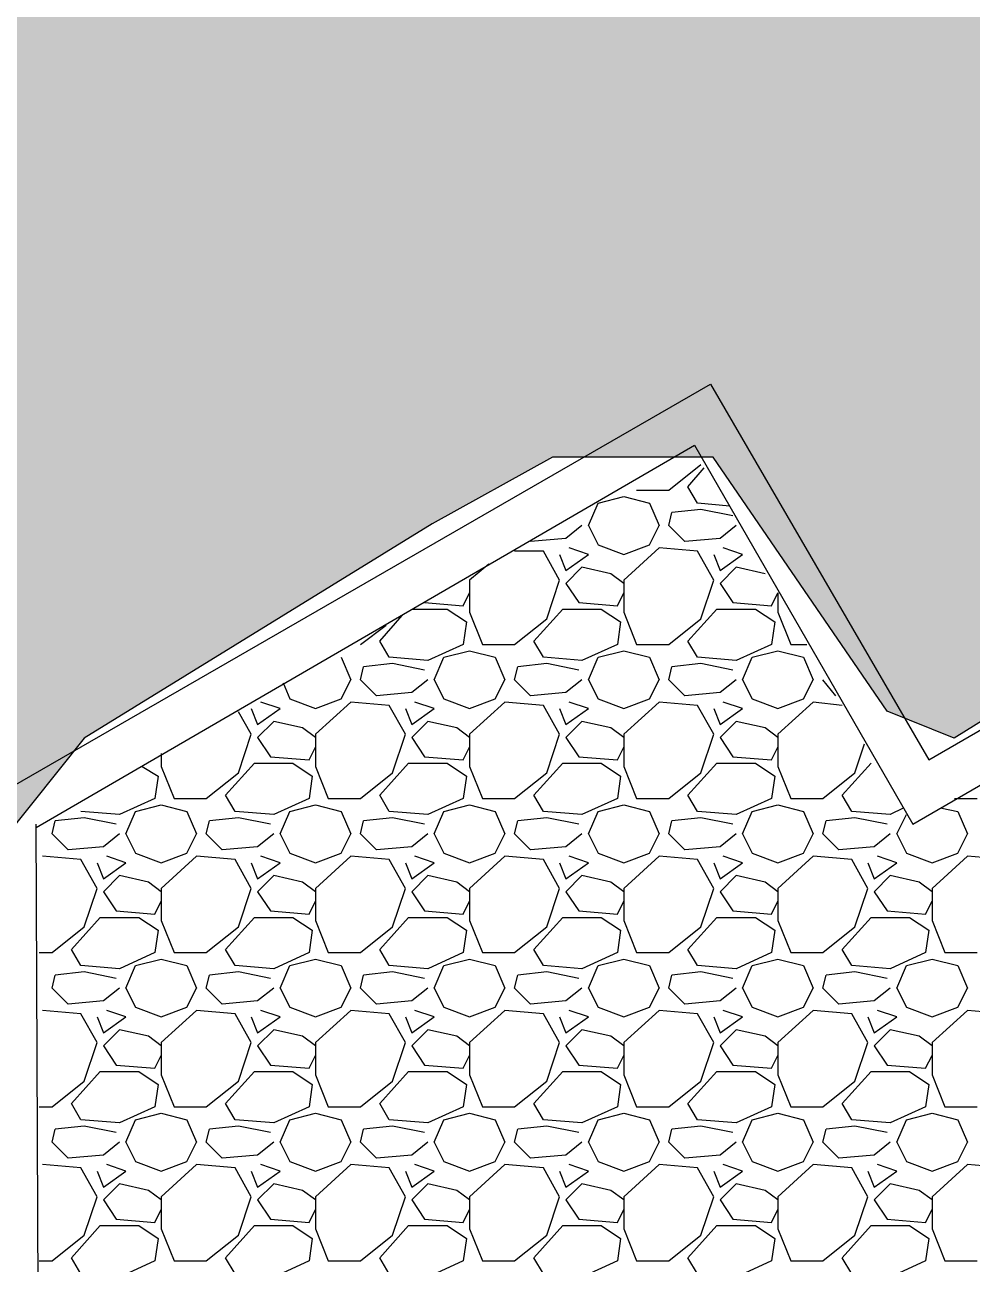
# Model space of a CAD drawing. Header units: metres. Extents: x 1 to 213, y 1 to 147.
# Drawn here: x 62.422 to 65.544, y 137.128 to 141.212 of the extents above; entities that cross this region are included whole.
import ezdxf

# ---------------------------------------------------------------- set-up
doc = ezdxf.new("R2010")
doc.units = ezdxf.units.M
doc.layers.add('00-BASE-ARQUITECTURA', color=8, linetype='Continuous')
doc.layers.add('00-BASE-MAICILLO-EXISTENTE', color=33, linetype='Continuous')

msp = doc.modelspace()

# ---------------------------------------------------------------- hatches: boundary and pattern name
at = {"layer": '00-BASE-MAICILLO-EXISTENTE'}
h = msp.add_hatch(dxfattribs=at)
h.set_pattern_fill('AR-SAND', scale=0.02)
h.paths.add_polyline_path([(52.2111, 142.4781), (53.0489, 142.3458), (60.1927, 142.434), (60.5896, 142.3017), (66.7191, 142.3899), (76.1559, 142.2576), (76.2, 140.2732), (75.9354, 139.8763), (74.2156, 138.8621), (73.4659, 139.6999), (73.1573, 139.7881), (72.6281, 139.6999), (71.217, 138.8621), (70.776, 139.5235), (70.2468, 139.8322), (69.7177, 139.6999), (68.3507, 138.8621), (67.9097, 139.5235), (67.3805, 139.8322), (66.7632, 139.6558), (65.4843, 138.8621), (65.2639, 138.9503), (64.6906, 139.7881), (64.1614, 139.7881), (63.7646, 139.5676), (62.618, 138.8621), (62.2652, 138.4211), (62.3093, 134.8933), (62.7062, 134.3201), (80.301, 134.3201), (82.109, 134.1878), (82.5059, 134.3201), (82.7704, 134.6728), (82.4618, 135.5107), (82.5941, 135.6871), (85.1517, 135.643), (86.0336, 133.4381), (86.5187, 132.7326), (87.577, 130.1749), (98.469, 106.627), (96.7052, 105.7892), (96.3083, 105.7451), (95.9555, 105.4364), (93.3097, 104.2017), (92.9128, 104.5545), (92.7805, 105.0395), (91.9427, 106.2743), (90.7079, 107.6413), (89.0322, 108.9201), (87.4888, 109.6697), (87.7093, 109.7138), (87.9739, 110.0666), (87.9739, 110.4194), (87.6211, 110.8163), (87.092, 110.8163), (86.8274, 110.5958), (86.7392, 110.1548), (86.9597, 109.7579), (86.651, 109.9343), (84.5784, 110.2871), (71.7461, 110.1989), (69.8941, 110.3753), (67.2923, 110.1548), (64.8229, 109.4052), (63.2795, 108.5232), (60.81, 106.0538), (59.7076, 103.9812), (59.2225, 102.526), (59.0021, 101.0267), (59.0021, 98.6895), (58.8698, 98.5131), (52.1229, 98.425), (51.9906, 98.7777), (51.9906, 112.6242), (52.1229, 122.3697), (52.0788, 142.2135), (52.2111, 142.4781)])

# ---------------------------------------------------------------- linework, layer by layer
at = {"layer": '00-BASE-ARQUITECTURA'}
for points in [[(62.3111, 138.6628), (64.6818, 140.028), (65.4014, 138.7898), (67.5604, 140.0386), (68.2907, 138.7898), (70.4497, 140.0386), (71.1694, 138.7898), (73.3389, 140.0386), (74.0586, 138.7898), (76.1964, 140.0174)], [(62.4593, 138.5675), (64.6289, 139.8269), (65.3485, 138.5781), (67.5075, 139.8269), (68.2272, 138.5781), (70.3968, 139.8269), (71.1164, 138.5781), (73.286, 139.8269), (74.0057, 138.5781), (76.1753, 139.8269)], [(64.5442, 139.6788), (64.65, 139.7634)], [(64.6077, 139.6893), (64.6606, 139.7528)], [(64.6394, 139.6364), (64.6077, 139.6893)], [(64.3114, 139.6364), (64.396, 139.6576)], [(64.396, 139.6576), (64.4807, 139.6364)], [(64.4384, 139.6788), (64.5442, 139.6788)], [(64.2796, 139.5623), (64.3114, 139.6364)], [(64.4807, 139.6364), (64.5124, 139.5623)], [(64.5442, 139.5623), (64.5548, 139.6047)], [(64.65, 139.6153), (64.5548, 139.6047)], [(64.7453, 139.6258), (64.6394, 139.6364)], [(64.7559, 139.5941), (64.65, 139.6153)], [(64.2584, 139.5623), (64.2055, 139.52)], [(64.2796, 139.5623), (64.3114, 139.4988)], [(64.4807, 139.4988), (64.5124, 139.5623)], [(64.5971, 139.5094), (64.5442, 139.5623)], [(64.7664, 139.5623), (64.7135, 139.52)], [(64.2055, 139.52), (64.0891, 139.5094)], [(64.7135, 139.52), (64.5971, 139.5094)], [(64.1314, 139.4777), (64.0362, 139.4777)], [(64.1844, 139.3824), (64.1314, 139.4777)], [(64.2796, 139.4671), (64.2161, 139.4883)], [(64.3114, 139.4988), (64.396, 139.4671)], [(64.396, 139.4671), (64.4807, 139.4988)], [(64.5124, 139.4883), (64.396, 139.3824)], [(64.6394, 139.4777), (64.5124, 139.4883)], [(64.6924, 139.3824), (64.6394, 139.4777)], [(64.7876, 139.4671), (64.7241, 139.4883)], [(63.9515, 139.4353), (63.888, 139.3824)], [(64.1844, 139.4671), (64.2055, 139.4142)], [(64.2055, 139.4142), (64.2796, 139.4671)], [(64.6924, 139.4671), (64.7135, 139.4142)], [(64.7135, 139.4142), (64.7876, 139.4671)], [(64.2584, 139.4248), (64.2055, 139.3718)], [(64.3537, 139.4036), (64.2584, 139.4248)], [(64.396, 139.3718), (64.3537, 139.4036)], [(64.7664, 139.4248), (64.7135, 139.3718)], [(64.8617, 139.4036), (64.7664, 139.4248)], [(63.888, 139.3824), (63.888, 139.2766)], [(64.142, 139.2554), (64.1844, 139.3824)], [(64.2055, 139.3718), (64.2479, 139.3083)], [(64.396, 139.3824), (64.396, 139.2766)], [(64.65, 139.2554), (64.6924, 139.3824)], [(64.7135, 139.3718), (64.7559, 139.3083)], [(63.8669, 139.2978), (63.888, 139.3401)], [(64.3749, 139.2978), (64.396, 139.3401)], [(64.8829, 139.2978), (64.904, 139.3401)], [(64.904, 139.3401), (64.904, 139.2766)], [(63.6975, 139.2872), (63.8139, 139.2872)], [(63.7399, 139.3083), (63.8669, 139.2978)], [(63.8139, 139.2872), (63.8774, 139.2448)], [(63.888, 139.2766), (63.9304, 139.1708)], [(64.0997, 139.1813), (64.1949, 139.2872)], [(64.1949, 139.2872), (64.3219, 139.2872)], [(64.2479, 139.3083), (64.3749, 139.2978)], [(64.3219, 139.2872), (64.3854, 139.2448)], [(64.396, 139.2766), (64.4384, 139.1708)], [(64.6077, 139.1813), (64.7029, 139.2872)], [(64.7029, 139.2872), (64.8299, 139.2872)], [(64.7559, 139.3083), (64.8829, 139.2978)], [(64.8299, 139.2872), (64.8934, 139.2448)], [(64.904, 139.2766), (64.9464, 139.1708)], [(63.5282, 139.1708), (63.6129, 139.2343)], [(63.5917, 139.1813), (63.6658, 139.266)], [(63.8774, 139.2448), (63.8669, 139.1708)], [(64.0362, 139.1708), (64.142, 139.2554)], [(64.3854, 139.2448), (64.3749, 139.1708)], [(64.5442, 139.1708), (64.65, 139.2554)], [(64.8934, 139.2448), (64.8829, 139.1708)], [(63.6234, 139.1284), (63.5917, 139.1813)], [(63.8669, 139.1708), (63.7504, 139.1178)], [(63.8034, 139.1284), (63.888, 139.1496)], [(63.888, 139.1496), (63.9727, 139.1284)], [(63.9304, 139.1708), (64.0362, 139.1708)], [(64.1314, 139.1284), (64.0997, 139.1813)], [(64.3749, 139.1708), (64.2584, 139.1178)], [(64.3114, 139.1284), (64.396, 139.1496)], [(64.396, 139.1496), (64.4807, 139.1284)], [(64.4384, 139.1708), (64.5442, 139.1708)], [(64.6394, 139.1284), (64.6077, 139.1813)], [(64.8829, 139.1708), (64.7664, 139.1178)], [(64.8194, 139.1284), (64.904, 139.1496)], [(64.904, 139.1496), (64.9887, 139.1284)], [(64.9464, 139.1708), (64.9993, 139.1708)], [(63.4647, 139.1284), (63.4964, 139.0543)], [(63.7504, 139.1178), (63.6234, 139.1284)], [(63.7716, 139.0543), (63.8034, 139.1284)], [(63.9727, 139.1284), (64.0044, 139.0543)], [(64.2584, 139.1178), (64.1314, 139.1284)], [(64.2796, 139.0543), (64.3114, 139.1284)], [(64.4807, 139.1284), (64.5124, 139.0543)], [(64.7664, 139.1178), (64.6394, 139.1284)], [(64.7876, 139.0543), (64.8194, 139.1284)], [(64.9887, 139.1284), (65.0204, 139.0543)], [(63.5282, 139.0543), (63.5388, 139.0967)], [(63.634, 139.1073), (63.5388, 139.0967)], [(63.7399, 139.0861), (63.634, 139.1073)], [(64.0362, 139.0543), (64.0468, 139.0967)], [(64.142, 139.1073), (64.0468, 139.0967)], [(64.2479, 139.0861), (64.142, 139.1073)], [(64.5442, 139.0543), (64.5548, 139.0967)], [(64.65, 139.1073), (64.5548, 139.0967)], [(64.7559, 139.0861), (64.65, 139.1073)], [(63.2742, 139.0438), (63.2954, 138.9908)], [(63.4647, 138.9908), (63.4964, 139.0543)], [(63.5811, 139.0014), (63.5282, 139.0543)], [(63.7504, 139.0543), (63.6975, 139.012)], [(63.7716, 139.0543), (63.8034, 138.9908)], [(63.9727, 138.9908), (64.0044, 139.0543)], [(64.0891, 139.0014), (64.0362, 139.0543)], [(64.2584, 139.0543), (64.2055, 139.012)], [(64.2796, 139.0543), (64.3114, 138.9908)], [(64.4807, 138.9908), (64.5124, 139.0543)], [(64.5971, 139.0014), (64.5442, 139.0543)], [(64.7664, 139.0543), (64.7135, 139.012)], [(64.7876, 139.0543), (64.8194, 138.9908)], [(64.9887, 138.9908), (65.0204, 139.0543)], [(65.0945, 139.0014), (65.0522, 139.0543)], [(63.2954, 138.9908), (63.38, 138.9591)], [(63.38, 138.9591), (63.4647, 138.9908)], [(63.6975, 139.012), (63.5811, 139.0014)], [(63.8034, 138.9908), (63.888, 138.9591)], [(63.888, 138.9591), (63.9727, 138.9908)], [(64.2055, 139.012), (64.0891, 139.0014)], [(64.3114, 138.9908), (64.396, 138.9591)], [(64.396, 138.9591), (64.4807, 138.9908)], [(64.7135, 139.012), (64.5971, 139.0014)], [(64.8194, 138.9908), (64.904, 138.9591)], [(64.904, 138.9591), (64.9887, 138.9908)], [(63.1684, 138.8744), (63.126, 138.9485)], [(63.1684, 138.9591), (63.1895, 138.9062)], [(63.1895, 138.9062), (63.2636, 138.9591)], [(63.2636, 138.9591), (63.2001, 138.9803)], [(63.4964, 138.9803), (63.38, 138.8744)], [(63.6234, 138.9697), (63.4964, 138.9803)], [(63.6764, 138.8744), (63.6234, 138.9697)], [(63.6764, 138.9591), (63.6975, 138.9062)], [(63.6975, 138.9062), (63.7716, 138.9591)], [(63.7716, 138.9591), (63.7081, 138.9803)], [(64.0044, 138.9803), (63.888, 138.8744)], [(64.1314, 138.9697), (64.0044, 138.9803)], [(64.1844, 138.8744), (64.1314, 138.9697)], [(64.1844, 138.9591), (64.2055, 138.9062)], [(64.2055, 138.9062), (64.2796, 138.9591)], [(64.2796, 138.9591), (64.2161, 138.9803)], [(64.5124, 138.9803), (64.396, 138.8744)], [(64.6394, 138.9697), (64.5124, 138.9803)], [(64.6924, 138.8744), (64.6394, 138.9697)], [(64.6924, 138.9591), (64.7135, 138.9062)], [(64.7135, 138.9062), (64.7876, 138.9591)], [(64.7876, 138.9591), (64.7241, 138.9803)], [(65.0204, 138.9803), (64.904, 138.8744)], [(65.1157, 138.9697), (65.0204, 138.9803)], [(63.2424, 138.9168), (63.1895, 138.8638)], [(63.3377, 138.8956), (63.2424, 138.9168)], [(63.7504, 138.9168), (63.6975, 138.8638)], [(63.8457, 138.8956), (63.7504, 138.9168)], [(64.2584, 138.9168), (64.2055, 138.8638)], [(64.3537, 138.8956), (64.2584, 138.9168)], [(64.7664, 138.9168), (64.7135, 138.8638)], [(64.8617, 138.8956), (64.7664, 138.9168)], [(63.126, 138.7474), (63.1684, 138.8744)], [(63.1895, 138.8638), (63.2319, 138.8003)], [(63.38, 138.8638), (63.3377, 138.8956)], [(63.38, 138.8744), (63.38, 138.7686)], [(63.634, 138.7474), (63.6764, 138.8744)], [(63.6975, 138.8638), (63.7399, 138.8003)], [(63.888, 138.8638), (63.8457, 138.8956)], [(63.888, 138.8744), (63.888, 138.7686)], [(64.142, 138.7474), (64.1844, 138.8744)], [(64.2055, 138.8638), (64.2479, 138.8003)], [(64.396, 138.8638), (64.3537, 138.8956)], [(64.396, 138.8744), (64.396, 138.7686)], [(64.65, 138.7474), (64.6924, 138.8744)], [(64.7135, 138.8638), (64.7559, 138.8003)], [(64.904, 138.8638), (64.8617, 138.8956)], [(64.904, 138.8744), (64.904, 138.7686)], [(63.3589, 138.7898), (63.38, 138.8321)], [(63.8669, 138.7898), (63.888, 138.8321)], [(64.3749, 138.7898), (64.396, 138.8321)], [(64.8829, 138.7898), (64.904, 138.8321)], [(65.158, 138.7474), (65.1898, 138.8427)], [(62.872, 138.8109), (62.872, 138.7686)], [(63.2319, 138.8003), (63.3589, 138.7898)], [(63.7399, 138.8003), (63.8669, 138.7898)], [(64.2479, 138.8003), (64.3749, 138.7898)], [(64.7559, 138.8003), (64.8829, 138.7898)], [(62.8085, 138.7686), (62.8614, 138.7368)], [(62.872, 138.7686), (62.9144, 138.6628)], [(63.0202, 138.6628), (63.126, 138.7474)], [(63.0837, 138.6733), (63.1789, 138.7792)], [(63.1789, 138.7792), (63.3059, 138.7792)], [(63.3059, 138.7792), (63.3694, 138.7368)], [(63.38, 138.7686), (63.4224, 138.6628)], [(63.5282, 138.6628), (63.634, 138.7474)], [(63.5917, 138.6733), (63.6869, 138.7792)], [(63.6869, 138.7792), (63.8139, 138.7792)], [(63.8139, 138.7792), (63.8774, 138.7368)], [(63.888, 138.7686), (63.9304, 138.6628)], [(64.0362, 138.6628), (64.142, 138.7474)], [(64.0997, 138.6733), (64.1949, 138.7792)], [(64.1949, 138.7792), (64.3219, 138.7792)], [(64.3219, 138.7792), (64.3854, 138.7368)], [(64.396, 138.7686), (64.4384, 138.6628)], [(64.5442, 138.6628), (64.65, 138.7474)], [(64.6077, 138.6733), (64.7029, 138.7792)], [(64.7029, 138.7792), (64.8299, 138.7792)], [(64.8299, 138.7792), (64.8934, 138.7368)], [(64.904, 138.7686), (64.9464, 138.6628)], [(65.0522, 138.6628), (65.158, 138.7474)], [(65.1157, 138.6733), (65.2109, 138.7792)], [(62.8614, 138.7368), (62.8509, 138.6628)], [(63.3694, 138.7368), (63.3589, 138.6628)], [(63.8774, 138.7368), (63.8669, 138.6628)], [(64.3854, 138.7368), (64.3749, 138.6628)], [(64.8934, 138.7368), (64.8829, 138.6628)], [(62.8509, 138.6628), (62.7344, 138.6098)], [(62.9144, 138.6628), (63.0202, 138.6628)], [(63.1154, 138.6204), (63.0837, 138.6733)], [(63.3589, 138.6628), (63.2424, 138.6098)], [(63.4224, 138.6628), (63.5282, 138.6628)], [(63.6234, 138.6204), (63.5917, 138.6733)], [(63.8669, 138.6628), (63.7504, 138.6098)], [(63.9304, 138.6628), (64.0362, 138.6628)], [(64.1314, 138.6204), (64.0997, 138.6733)], [(64.3749, 138.6628), (64.2584, 138.6098)], [(64.4384, 138.6628), (64.5442, 138.6628)], [(64.6394, 138.6204), (64.6077, 138.6733)], [(64.8829, 138.6628), (64.7664, 138.6098)], [(64.9464, 138.6628), (65.0522, 138.6628)], [(65.1474, 138.6204), (65.1157, 138.6733)], [(65.4861, 138.6628), (65.5602, 138.6628)], [(62.7344, 138.6098), (62.6074, 138.6204)], [(62.7556, 138.5463), (62.7874, 138.6204)], [(62.7874, 138.6204), (62.872, 138.6416)], [(62.872, 138.6416), (62.9567, 138.6204)], [(62.9567, 138.6204), (62.9884, 138.5463)], [(63.2424, 138.6098), (63.1154, 138.6204)], [(63.2636, 138.5463), (63.2954, 138.6204)], [(63.2954, 138.6204), (63.38, 138.6416)], [(63.38, 138.6416), (63.4647, 138.6204)], [(63.4647, 138.6204), (63.4964, 138.5463)], [(63.7504, 138.6098), (63.6234, 138.6204)], [(63.7716, 138.5463), (63.8034, 138.6204)], [(63.8034, 138.6204), (63.888, 138.6416)], [(63.888, 138.6416), (63.9727, 138.6204)], [(63.9727, 138.6204), (64.0044, 138.5463)], [(64.2584, 138.6098), (64.1314, 138.6204)], [(64.2796, 138.5463), (64.3114, 138.6204)], [(64.3114, 138.6204), (64.396, 138.6416)], [(64.396, 138.6416), (64.4807, 138.6204)], [(64.4807, 138.6204), (64.5124, 138.5463)], [(64.7664, 138.6098), (64.6394, 138.6204)], [(64.7876, 138.5463), (64.8194, 138.6204)], [(64.8194, 138.6204), (64.904, 138.6416)], [(64.904, 138.6416), (64.9887, 138.6204)], [(64.9887, 138.6204), (65.0204, 138.5463)], [(65.2744, 138.6098), (65.1474, 138.6204)], [(65.3168, 138.631), (65.2744, 138.6098)], [(65.4438, 138.631), (65.4967, 138.6204)], [(65.4967, 138.6204), (65.5284, 138.5463)], [(55.0404, 90.3816), (55.0086, 134.2389), (62.4804, 134.2389), (62.4593, 138.5781)], [(62.5122, 138.5463), (62.5228, 138.5887)], [(62.618, 138.5993), (62.5228, 138.5887)], [(62.7239, 138.5781), (62.618, 138.5993)], [(63.0202, 138.5463), (63.0308, 138.5887)], [(63.126, 138.5993), (63.0308, 138.5887)], [(63.2319, 138.5781), (63.126, 138.5993)], [(63.5282, 138.5463), (63.5388, 138.5887)], [(63.634, 138.5993), (63.5388, 138.5887)], [(63.7399, 138.5781), (63.634, 138.5993)], [(64.0362, 138.5463), (64.0468, 138.5887)], [(64.142, 138.5993), (64.0468, 138.5887)], [(64.2479, 138.5781), (64.142, 138.5993)], [(64.5442, 138.5463), (64.5548, 138.5887)], [(64.65, 138.5993), (64.5548, 138.5887)], [(64.7559, 138.5781), (64.65, 138.5993)], [(65.0522, 138.5463), (65.0628, 138.5887)], [(65.158, 138.5993), (65.0628, 138.5887)], [(65.2639, 138.5781), (65.158, 138.5993)], [(65.2956, 138.5463), (65.3274, 138.6098)], [(62.5651, 138.4934), (62.5122, 138.5463)], [(62.7344, 138.5463), (62.6815, 138.504)], [(62.7556, 138.5463), (62.7874, 138.4828)], [(62.9567, 138.4828), (62.9884, 138.5463)], [(63.0731, 138.4934), (63.0202, 138.5463)], [(63.2424, 138.5463), (63.1895, 138.504)], [(63.2636, 138.5463), (63.2954, 138.4828)], [(63.4647, 138.4828), (63.4964, 138.5463)], [(63.5811, 138.4934), (63.5282, 138.5463)], [(63.7504, 138.5463), (63.6975, 138.504)], [(63.7716, 138.5463), (63.8034, 138.4828)], [(63.9727, 138.4828), (64.0044, 138.5463)], [(64.0891, 138.4934), (64.0362, 138.5463)], [(64.2584, 138.5463), (64.2055, 138.504)], [(64.2796, 138.5463), (64.3114, 138.4828)], [(64.4807, 138.4828), (64.5124, 138.5463)], [(64.5971, 138.4934), (64.5442, 138.5463)], [(64.7664, 138.5463), (64.7135, 138.504)], [(64.7876, 138.5463), (64.8194, 138.4828)], [(64.9887, 138.4828), (65.0204, 138.5463)], [(65.1051, 138.4934), (65.0522, 138.5463)], [(65.2744, 138.5463), (65.2215, 138.504)], [(65.2956, 138.5463), (65.3274, 138.4828)], [(65.4967, 138.4828), (65.5284, 138.5463)], [(62.6815, 138.504), (62.5651, 138.4934)], [(63.1895, 138.504), (63.0731, 138.4934)], [(63.6975, 138.504), (63.5811, 138.4934)], [(64.2055, 138.504), (64.0891, 138.4934)], [(64.7135, 138.504), (64.5971, 138.4934)], [(65.2215, 138.504), (65.1051, 138.4934)], [(62.6074, 138.4617), (62.4804, 138.4723)], [(62.6604, 138.3664), (62.6074, 138.4617)], [(62.7556, 138.4511), (62.6921, 138.4723)], [(62.7874, 138.4828), (62.872, 138.4511)], [(62.872, 138.4511), (62.9567, 138.4828)], [(62.9884, 138.4723), (62.872, 138.3664)], [(63.1154, 138.4617), (62.9884, 138.4723)], [(63.1684, 138.3664), (63.1154, 138.4617)], [(63.2636, 138.4511), (63.2001, 138.4723)], [(63.2954, 138.4828), (63.38, 138.4511)], [(63.38, 138.4511), (63.4647, 138.4828)], [(63.4964, 138.4723), (63.38, 138.3664)], [(63.6234, 138.4617), (63.4964, 138.4723)], [(63.6764, 138.3664), (63.6234, 138.4617)], [(63.7716, 138.4511), (63.7081, 138.4723)], [(63.8034, 138.4828), (63.888, 138.4511)], [(63.888, 138.4511), (63.9727, 138.4828)], [(64.0044, 138.4723), (63.888, 138.3664)], [(64.1314, 138.4617), (64.0044, 138.4723)], [(64.1844, 138.3664), (64.1314, 138.4617)], [(64.2796, 138.4511), (64.2161, 138.4723)], [(64.3114, 138.4828), (64.396, 138.4511)], [(64.396, 138.4511), (64.4807, 138.4828)], [(64.5124, 138.4723), (64.396, 138.3664)], [(64.6394, 138.4617), (64.5124, 138.4723)], [(64.6924, 138.3664), (64.6394, 138.4617)], [(64.7876, 138.4511), (64.7241, 138.4723)], [(64.8194, 138.4828), (64.904, 138.4511)], [(64.904, 138.4511), (64.9887, 138.4828)], [(65.0204, 138.4723), (64.904, 138.3664)], [(65.1474, 138.4617), (65.0204, 138.4723)], [(65.2004, 138.3664), (65.1474, 138.4617)], [(65.2956, 138.4511), (65.2321, 138.4723)], [(65.3274, 138.4828), (65.412, 138.4511)], [(65.412, 138.4511), (65.4967, 138.4828)], [(65.5284, 138.4723), (65.412, 138.3664)], [(65.6554, 138.4617), (65.5284, 138.4723)], [(62.6604, 138.4511), (62.6815, 138.3982)], [(62.6815, 138.3982), (62.7556, 138.4511)], [(63.1684, 138.4511), (63.1895, 138.3982)], [(63.1895, 138.3982), (63.2636, 138.4511)], [(63.6764, 138.4511), (63.6975, 138.3982)], [(63.6975, 138.3982), (63.7716, 138.4511)], [(64.1844, 138.4511), (64.2055, 138.3982)], [(64.2055, 138.3982), (64.2796, 138.4511)], [(64.6924, 138.4511), (64.7135, 138.3982)], [(64.7135, 138.3982), (64.7876, 138.4511)], [(65.2004, 138.4511), (65.2215, 138.3982)], [(65.2215, 138.3982), (65.2956, 138.4511)], [(62.7344, 138.4088), (62.6815, 138.3558)], [(62.8297, 138.3876), (62.7344, 138.4088)], [(62.872, 138.3558), (62.8297, 138.3876)], [(63.2424, 138.4088), (63.1895, 138.3558)], [(63.3377, 138.3876), (63.2424, 138.4088)], [(63.38, 138.3558), (63.3377, 138.3876)], [(63.7504, 138.4088), (63.6975, 138.3558)], [(63.8457, 138.3876), (63.7504, 138.4088)], [(63.888, 138.3558), (63.8457, 138.3876)], [(64.2584, 138.4088), (64.2055, 138.3558)], [(64.3537, 138.3876), (64.2584, 138.4088)], [(64.396, 138.3558), (64.3537, 138.3876)], [(64.7664, 138.4088), (64.7135, 138.3558)], [(64.8617, 138.3876), (64.7664, 138.4088)], [(64.904, 138.3558), (64.8617, 138.3876)], [(65.2744, 138.4088), (65.2215, 138.3558)], [(65.3697, 138.3876), (65.2744, 138.4088)], [(65.412, 138.3558), (65.3697, 138.3876)], [(62.618, 138.2394), (62.6604, 138.3664)], [(62.6815, 138.3558), (62.7239, 138.2923)], [(62.872, 138.3664), (62.872, 138.2606)], [(63.126, 138.2394), (63.1684, 138.3664)], [(63.1895, 138.3558), (63.2319, 138.2923)], [(63.38, 138.3664), (63.38, 138.2606)], [(63.634, 138.2394), (63.6764, 138.3664)], [(63.6975, 138.3558), (63.7399, 138.2923)], [(63.888, 138.3664), (63.888, 138.2606)], [(64.142, 138.2394), (64.1844, 138.3664)], [(64.2055, 138.3558), (64.2479, 138.2923)], [(64.396, 138.3664), (64.396, 138.2606)], [(64.65, 138.2394), (64.6924, 138.3664)], [(64.7135, 138.3558), (64.7559, 138.2923)], [(64.904, 138.3664), (64.904, 138.2606)], [(65.158, 138.2394), (65.2004, 138.3664)], [(65.2215, 138.3558), (65.2639, 138.2923)], [(65.412, 138.3664), (65.412, 138.2606)], [(62.7239, 138.2923), (62.8509, 138.2818)], [(62.8509, 138.2818), (62.872, 138.3241)], [(63.2319, 138.2923), (63.3589, 138.2818)], [(63.3589, 138.2818), (63.38, 138.3241)], [(63.7399, 138.2923), (63.8669, 138.2818)], [(63.8669, 138.2818), (63.888, 138.3241)], [(64.2479, 138.2923), (64.3749, 138.2818)], [(64.3749, 138.2818), (64.396, 138.3241)], [(64.7559, 138.2923), (64.8829, 138.2818)], [(64.8829, 138.2818), (64.904, 138.3241)], [(65.2639, 138.2923), (65.3909, 138.2818)], [(65.3909, 138.2818), (65.412, 138.3241)], [(62.5757, 138.1653), (62.6709, 138.2712)], [(62.6709, 138.2712), (62.7979, 138.2712)], [(62.7979, 138.2712), (62.8614, 138.2288)], [(62.872, 138.2606), (62.9144, 138.1548)], [(63.0837, 138.1653), (63.1789, 138.2712)], [(63.1789, 138.2712), (63.3059, 138.2712)], [(63.3059, 138.2712), (63.3694, 138.2288)], [(63.38, 138.2606), (63.4224, 138.1548)], [(63.5917, 138.1653), (63.6869, 138.2712)], [(63.6869, 138.2712), (63.8139, 138.2712)], [(63.8139, 138.2712), (63.8774, 138.2288)], [(63.888, 138.2606), (63.9304, 138.1548)], [(64.0997, 138.1653), (64.1949, 138.2712)], [(64.1949, 138.2712), (64.3219, 138.2712)], [(64.3219, 138.2712), (64.3854, 138.2288)], [(64.396, 138.2606), (64.4384, 138.1548)], [(64.6077, 138.1653), (64.7029, 138.2712)], [(64.7029, 138.2712), (64.8299, 138.2712)], [(64.8299, 138.2712), (64.8934, 138.2288)], [(64.904, 138.2606), (64.9464, 138.1548)], [(65.1157, 138.1653), (65.2109, 138.2712)], [(65.2109, 138.2712), (65.3379, 138.2712)], [(65.3379, 138.2712), (65.4014, 138.2288)], [(65.412, 138.2606), (65.4544, 138.1548)], [(62.5122, 138.1548), (62.618, 138.2394)], [(62.8614, 138.2288), (62.8509, 138.1548)], [(63.0202, 138.1548), (63.126, 138.2394)], [(63.3694, 138.2288), (63.3589, 138.1548)], [(63.5282, 138.1548), (63.634, 138.2394)], [(63.8774, 138.2288), (63.8669, 138.1548)], [(64.0362, 138.1548), (64.142, 138.2394)], [(64.3854, 138.2288), (64.3749, 138.1548)], [(64.5442, 138.1548), (64.65, 138.2394)], [(64.8934, 138.2288), (64.8829, 138.1548)], [(65.0522, 138.1548), (65.158, 138.2394)], [(65.4014, 138.2288), (65.3909, 138.1548)], [(62.4699, 138.1548), (62.5122, 138.1548)], [(62.6074, 138.1124), (62.5757, 138.1653)], [(62.8509, 138.1548), (62.7344, 138.1018)], [(62.7874, 138.1124), (62.872, 138.1336)], [(62.872, 138.1336), (62.9567, 138.1124)], [(62.9144, 138.1548), (63.0202, 138.1548)], [(63.1154, 138.1124), (63.0837, 138.1653)], [(63.3589, 138.1548), (63.2424, 138.1018)], [(63.2954, 138.1124), (63.38, 138.1336)], [(63.38, 138.1336), (63.4647, 138.1124)], [(63.4224, 138.1548), (63.5282, 138.1548)], [(63.6234, 138.1124), (63.5917, 138.1653)], [(63.8669, 138.1548), (63.7504, 138.1018)], [(63.8034, 138.1124), (63.888, 138.1336)], [(63.888, 138.1336), (63.9727, 138.1124)], [(63.9304, 138.1548), (64.0362, 138.1548)], [(64.1314, 138.1124), (64.0997, 138.1653)], [(64.3749, 138.1548), (64.2584, 138.1018)], [(64.3114, 138.1124), (64.396, 138.1336)], [(64.396, 138.1336), (64.4807, 138.1124)], [(64.4384, 138.1548), (64.5442, 138.1548)], [(64.6394, 138.1124), (64.6077, 138.1653)], [(64.8829, 138.1548), (64.7664, 138.1018)], [(64.8194, 138.1124), (64.904, 138.1336)], [(64.904, 138.1336), (64.9887, 138.1124)], [(64.9464, 138.1548), (65.0522, 138.1548)], [(65.1474, 138.1124), (65.1157, 138.1653)], [(65.3909, 138.1548), (65.2744, 138.1018)], [(65.3274, 138.1124), (65.412, 138.1336)], [(65.412, 138.1336), (65.4967, 138.1124)], [(65.4544, 138.1548), (65.5602, 138.1548)], [(62.618, 138.0913), (62.5228, 138.0807)], [(62.7344, 138.1018), (62.6074, 138.1124)], [(62.7239, 138.0701), (62.618, 138.0913)], [(62.7556, 138.0383), (62.7874, 138.1124)], [(62.9567, 138.1124), (62.9884, 138.0383)], [(63.126, 138.0913), (63.0308, 138.0807)], [(63.2424, 138.1018), (63.1154, 138.1124)], [(63.2319, 138.0701), (63.126, 138.0913)], [(63.2636, 138.0383), (63.2954, 138.1124)], [(63.4647, 138.1124), (63.4964, 138.0383)], [(63.634, 138.0913), (63.5388, 138.0807)], [(63.7504, 138.1018), (63.6234, 138.1124)], [(63.7399, 138.0701), (63.634, 138.0913)], [(63.7716, 138.0383), (63.8034, 138.1124)], [(63.9727, 138.1124), (64.0044, 138.0383)], [(64.142, 138.0913), (64.0468, 138.0807)], [(64.2584, 138.1018), (64.1314, 138.1124)], [(64.2479, 138.0701), (64.142, 138.0913)], [(64.2796, 138.0383), (64.3114, 138.1124)], [(64.4807, 138.1124), (64.5124, 138.0383)], [(64.65, 138.0913), (64.5548, 138.0807)], [(64.7664, 138.1018), (64.6394, 138.1124)], [(64.7559, 138.0701), (64.65, 138.0913)], [(64.7876, 138.0383), (64.8194, 138.1124)], [(64.9887, 138.1124), (65.0204, 138.0383)], [(65.158, 138.0913), (65.0628, 138.0807)], [(65.2744, 138.1018), (65.1474, 138.1124)], [(65.2639, 138.0701), (65.158, 138.0913)], [(65.2956, 138.0383), (65.3274, 138.1124)], [(65.4967, 138.1124), (65.5284, 138.0383)], [(62.5122, 138.0383), (62.5228, 138.0807)], [(63.0202, 138.0383), (63.0308, 138.0807)], [(63.5282, 138.0383), (63.5388, 138.0807)], [(64.0362, 138.0383), (64.0468, 138.0807)], [(64.5442, 138.0383), (64.5548, 138.0807)], [(65.0522, 138.0383), (65.0628, 138.0807)], [(62.5651, 137.9854), (62.5122, 138.0383)], [(62.7344, 138.0383), (62.6815, 137.996)], [(62.7556, 138.0383), (62.7874, 137.9748)], [(62.9567, 137.9748), (62.9884, 138.0383)], [(63.0731, 137.9854), (63.0202, 138.0383)], [(63.2424, 138.0383), (63.1895, 137.996)], [(63.2636, 138.0383), (63.2954, 137.9748)], [(63.4647, 137.9748), (63.4964, 138.0383)], [(63.5811, 137.9854), (63.5282, 138.0383)], [(63.7504, 138.0383), (63.6975, 137.996)], [(63.7716, 138.0383), (63.8034, 137.9748)], [(63.9727, 137.9748), (64.0044, 138.0383)], [(64.0891, 137.9854), (64.0362, 138.0383)], [(64.2584, 138.0383), (64.2055, 137.996)], [(64.2796, 138.0383), (64.3114, 137.9748)], [(64.4807, 137.9748), (64.5124, 138.0383)], [(64.5971, 137.9854), (64.5442, 138.0383)], [(64.7664, 138.0383), (64.7135, 137.996)], [(64.7876, 138.0383), (64.8194, 137.9748)], [(64.9887, 137.9748), (65.0204, 138.0383)], [(65.1051, 137.9854), (65.0522, 138.0383)], [(65.2744, 138.0383), (65.2215, 137.996)], [(65.2956, 138.0383), (65.3274, 137.9748)], [(65.4967, 137.9748), (65.5284, 138.0383)], [(62.6074, 137.9537), (62.4804, 137.9643)], [(62.6815, 137.996), (62.5651, 137.9854)], [(62.7556, 137.9431), (62.6921, 137.9643)], [(62.7874, 137.9748), (62.872, 137.9431)], [(62.872, 137.9431), (62.9567, 137.9748)], [(62.9884, 137.9643), (62.872, 137.8584)], [(63.1154, 137.9537), (62.9884, 137.9643)], [(63.1895, 137.996), (63.0731, 137.9854)], [(63.2636, 137.9431), (63.2001, 137.9643)], [(63.2954, 137.9748), (63.38, 137.9431)], [(63.38, 137.9431), (63.4647, 137.9748)], [(63.4964, 137.9643), (63.38, 137.8584)], [(63.6234, 137.9537), (63.4964, 137.9643)], [(63.6975, 137.996), (63.5811, 137.9854)], [(63.7716, 137.9431), (63.7081, 137.9643)], [(63.8034, 137.9748), (63.888, 137.9431)], [(63.888, 137.9431), (63.9727, 137.9748)], [(64.0044, 137.9643), (63.888, 137.8584)], [(64.1314, 137.9537), (64.0044, 137.9643)], [(64.2055, 137.996), (64.0891, 137.9854)], [(64.2796, 137.9431), (64.2161, 137.9643)], [(64.3114, 137.9748), (64.396, 137.9431)], [(64.396, 137.9431), (64.4807, 137.9748)], [(64.5124, 137.9643), (64.396, 137.8584)], [(64.6394, 137.9537), (64.5124, 137.9643)], [(64.7135, 137.996), (64.5971, 137.9854)], [(64.7876, 137.9431), (64.7241, 137.9643)], [(64.8194, 137.9748), (64.904, 137.9431)], [(64.904, 137.9431), (64.9887, 137.9748)], [(65.0204, 137.9643), (64.904, 137.8584)], [(65.1474, 137.9537), (65.0204, 137.9643)], [(65.2215, 137.996), (65.1051, 137.9854)], [(65.2956, 137.9431), (65.2321, 137.9643)], [(65.3274, 137.9748), (65.412, 137.9431)], [(65.412, 137.9431), (65.4967, 137.9748)], [(65.5284, 137.9643), (65.412, 137.8584)], [(65.6554, 137.9537), (65.5284, 137.9643)], [(62.6604, 137.8584), (62.6074, 137.9537)], [(62.6604, 137.9431), (62.6815, 137.8902)], [(62.6815, 137.8902), (62.7556, 137.9431)], [(63.1684, 137.8584), (63.1154, 137.9537)], [(63.1684, 137.9431), (63.1895, 137.8902)], [(63.1895, 137.8902), (63.2636, 137.9431)], [(63.6764, 137.8584), (63.6234, 137.9537)], [(63.6764, 137.9431), (63.6975, 137.8902)], [(63.6975, 137.8902), (63.7716, 137.9431)], [(64.1844, 137.8584), (64.1314, 137.9537)], [(64.1844, 137.9431), (64.2055, 137.8902)], [(64.2055, 137.8902), (64.2796, 137.9431)], [(64.6924, 137.8584), (64.6394, 137.9537)], [(64.6924, 137.9431), (64.7135, 137.8902)], [(64.7135, 137.8902), (64.7876, 137.9431)], [(65.2004, 137.8584), (65.1474, 137.9537)], [(65.2004, 137.9431), (65.2215, 137.8902)], [(65.2215, 137.8902), (65.2956, 137.9431)], [(62.7344, 137.9008), (62.6815, 137.8478)], [(62.8297, 137.8796), (62.7344, 137.9008)], [(63.2424, 137.9008), (63.1895, 137.8478)], [(63.3377, 137.8796), (63.2424, 137.9008)], [(63.7504, 137.9008), (63.6975, 137.8478)], [(63.8457, 137.8796), (63.7504, 137.9008)], [(64.2584, 137.9008), (64.2055, 137.8478)], [(64.3537, 137.8796), (64.2584, 137.9008)], [(64.7664, 137.9008), (64.7135, 137.8478)], [(64.8617, 137.8796), (64.7664, 137.9008)], [(65.2744, 137.9008), (65.2215, 137.8478)], [(65.3697, 137.8796), (65.2744, 137.9008)], [(62.618, 137.7314), (62.6604, 137.8584)], [(62.6815, 137.8478), (62.7239, 137.7843)], [(62.872, 137.8478), (62.8297, 137.8796)], [(62.872, 137.8584), (62.872, 137.7526)], [(63.126, 137.7314), (63.1684, 137.8584)], [(63.1895, 137.8478), (63.2319, 137.7843)], [(63.38, 137.8478), (63.3377, 137.8796)], [(63.38, 137.8584), (63.38, 137.7526)], [(63.634, 137.7314), (63.6764, 137.8584)], [(63.6975, 137.8478), (63.7399, 137.7843)], [(63.888, 137.8478), (63.8457, 137.8796)], [(63.888, 137.8584), (63.888, 137.7526)], [(64.142, 137.7314), (64.1844, 137.8584)], [(64.2055, 137.8478), (64.2479, 137.7843)], [(64.396, 137.8478), (64.3537, 137.8796)], [(64.396, 137.8584), (64.396, 137.7526)], [(64.65, 137.7314), (64.6924, 137.8584)], [(64.7135, 137.8478), (64.7559, 137.7843)], [(64.904, 137.8478), (64.8617, 137.8796)], [(64.904, 137.8584), (64.904, 137.7526)], [(65.158, 137.7314), (65.2004, 137.8584)], [(65.2215, 137.8478), (65.2639, 137.7843)], [(65.412, 137.8478), (65.3697, 137.8796)], [(65.412, 137.8584), (65.412, 137.7526)], [(62.8509, 137.7738), (62.872, 137.8161)], [(63.3589, 137.7738), (63.38, 137.8161)], [(63.8669, 137.7738), (63.888, 137.8161)], [(64.3749, 137.7738), (64.396, 137.8161)], [(64.8829, 137.7738), (64.904, 137.8161)], [(65.3909, 137.7738), (65.412, 137.8161)], [(62.5757, 137.6573), (62.6709, 137.7632)], [(62.6709, 137.7632), (62.7979, 137.7632)], [(62.7239, 137.7843), (62.8509, 137.7738)], [(62.7979, 137.7632), (62.8614, 137.7208)], [(63.0837, 137.6573), (63.1789, 137.7632)], [(63.1789, 137.7632), (63.3059, 137.7632)], [(63.2319, 137.7843), (63.3589, 137.7738)], [(63.3059, 137.7632), (63.3694, 137.7208)], [(63.5917, 137.6573), (63.6869, 137.7632)], [(63.6869, 137.7632), (63.8139, 137.7632)], [(63.7399, 137.7843), (63.8669, 137.7738)], [(63.8139, 137.7632), (63.8774, 137.7208)], [(64.0997, 137.6573), (64.1949, 137.7632)], [(64.1949, 137.7632), (64.3219, 137.7632)], [(64.2479, 137.7843), (64.3749, 137.7738)], [(64.3219, 137.7632), (64.3854, 137.7208)], [(64.6077, 137.6573), (64.7029, 137.7632)], [(64.7029, 137.7632), (64.8299, 137.7632)], [(64.7559, 137.7843), (64.8829, 137.7738)], [(64.8299, 137.7632), (64.8934, 137.7208)], [(65.1157, 137.6573), (65.2109, 137.7632)], [(65.2109, 137.7632), (65.3379, 137.7632)], [(65.2639, 137.7843), (65.3909, 137.7738)], [(65.3379, 137.7632), (65.4014, 137.7208)], [(62.5122, 137.6468), (62.618, 137.7314)], [(62.8614, 137.7208), (62.8509, 137.6468)], [(62.872, 137.7526), (62.9144, 137.6468)], [(63.0202, 137.6468), (63.126, 137.7314)], [(63.3694, 137.7208), (63.3589, 137.6468)], [(63.38, 137.7526), (63.4224, 137.6468)], [(63.5282, 137.6468), (63.634, 137.7314)], [(63.8774, 137.7208), (63.8669, 137.6468)], [(63.888, 137.7526), (63.9304, 137.6468)], [(64.0362, 137.6468), (64.142, 137.7314)], [(64.3854, 137.7208), (64.3749, 137.6468)], [(64.396, 137.7526), (64.4384, 137.6468)], [(64.5442, 137.6468), (64.65, 137.7314)], [(64.8934, 137.7208), (64.8829, 137.6468)], [(64.904, 137.7526), (64.9464, 137.6468)], [(65.0522, 137.6468), (65.158, 137.7314)], [(65.4014, 137.7208), (65.3909, 137.6468)], [(65.412, 137.7526), (65.4544, 137.6468)], [(62.4699, 137.6468), (62.5122, 137.6468)], [(62.6074, 137.6044), (62.5757, 137.6573)], [(62.8509, 137.6468), (62.7344, 137.5938)], [(62.9144, 137.6468), (63.0202, 137.6468)], [(63.1154, 137.6044), (63.0837, 137.6573)], [(63.3589, 137.6468), (63.2424, 137.5938)], [(63.4224, 137.6468), (63.5282, 137.6468)], [(63.6234, 137.6044), (63.5917, 137.6573)], [(63.8669, 137.6468), (63.7504, 137.5938)], [(63.9304, 137.6468), (64.0362, 137.6468)], [(64.1314, 137.6044), (64.0997, 137.6573)], [(64.3749, 137.6468), (64.2584, 137.5938)], [(64.4384, 137.6468), (64.5442, 137.6468)], [(64.6394, 137.6044), (64.6077, 137.6573)], [(64.8829, 137.6468), (64.7664, 137.5938)], [(64.9464, 137.6468), (65.0522, 137.6468)], [(65.1474, 137.6044), (65.1157, 137.6573)], [(65.3909, 137.6468), (65.2744, 137.5938)], [(65.4544, 137.6468), (65.5602, 137.6468)], [(62.7344, 137.5938), (62.6074, 137.6044)], [(62.7556, 137.5303), (62.7874, 137.6044)], [(62.7874, 137.6044), (62.872, 137.6256)], [(62.872, 137.6256), (62.9567, 137.6044)], [(62.9567, 137.6044), (62.9884, 137.5303)], [(63.2424, 137.5938), (63.1154, 137.6044)], [(63.2636, 137.5303), (63.2954, 137.6044)], [(63.2954, 137.6044), (63.38, 137.6256)], [(63.38, 137.6256), (63.4647, 137.6044)], [(63.4647, 137.6044), (63.4964, 137.5303)], [(63.7504, 137.5938), (63.6234, 137.6044)], [(63.7716, 137.5303), (63.8034, 137.6044)], [(63.8034, 137.6044), (63.888, 137.6256)], [(63.888, 137.6256), (63.9727, 137.6044)], [(63.9727, 137.6044), (64.0044, 137.5303)], [(64.2584, 137.5938), (64.1314, 137.6044)], [(64.2796, 137.5303), (64.3114, 137.6044)], [(64.3114, 137.6044), (64.396, 137.6256)], [(64.396, 137.6256), (64.4807, 137.6044)], [(64.4807, 137.6044), (64.5124, 137.5303)], [(64.7664, 137.5938), (64.6394, 137.6044)], [(64.7876, 137.5303), (64.8194, 137.6044)], [(64.8194, 137.6044), (64.904, 137.6256)], [(64.904, 137.6256), (64.9887, 137.6044)], [(64.9887, 137.6044), (65.0204, 137.5303)], [(65.2744, 137.5938), (65.1474, 137.6044)], [(65.2956, 137.5303), (65.3274, 137.6044)], [(65.3274, 137.6044), (65.412, 137.6256)], [(65.412, 137.6256), (65.4967, 137.6044)], [(65.4967, 137.6044), (65.5284, 137.5303)], [(62.5122, 137.5303), (62.5228, 137.5727)], [(62.618, 137.5833), (62.5228, 137.5727)], [(62.7239, 137.5621), (62.618, 137.5833)], [(63.0202, 137.5303), (63.0308, 137.5727)], [(63.126, 137.5833), (63.0308, 137.5727)], [(63.2319, 137.5621), (63.126, 137.5833)], [(63.5282, 137.5303), (63.5388, 137.5727)], [(63.634, 137.5833), (63.5388, 137.5727)], [(63.7399, 137.5621), (63.634, 137.5833)], [(64.0362, 137.5303), (64.0468, 137.5727)], [(64.142, 137.5833), (64.0468, 137.5727)], [(64.2479, 137.5621), (64.142, 137.5833)], [(64.5442, 137.5303), (64.5548, 137.5727)], [(64.65, 137.5833), (64.5548, 137.5727)], [(64.7559, 137.5621), (64.65, 137.5833)], [(65.0522, 137.5303), (65.0628, 137.5727)], [(65.158, 137.5833), (65.0628, 137.5727)], [(65.2639, 137.5621), (65.158, 137.5833)], [(62.5651, 137.4774), (62.5122, 137.5303)], [(62.7344, 137.5303), (62.6815, 137.488)], [(62.7556, 137.5303), (62.7874, 137.4668)], [(62.9567, 137.4668), (62.9884, 137.5303)], [(63.0731, 137.4774), (63.0202, 137.5303)], [(63.2424, 137.5303), (63.1895, 137.488)], [(63.2636, 137.5303), (63.2954, 137.4668)], [(63.4647, 137.4668), (63.4964, 137.5303)], [(63.5811, 137.4774), (63.5282, 137.5303)], [(63.7504, 137.5303), (63.6975, 137.488)], [(63.7716, 137.5303), (63.8034, 137.4668)], [(63.9727, 137.4668), (64.0044, 137.5303)], [(64.0891, 137.4774), (64.0362, 137.5303)], [(64.2584, 137.5303), (64.2055, 137.488)], [(64.2796, 137.5303), (64.3114, 137.4668)], [(64.4807, 137.4668), (64.5124, 137.5303)], [(64.5971, 137.4774), (64.5442, 137.5303)], [(64.7664, 137.5303), (64.7135, 137.488)], [(64.7876, 137.5303), (64.8194, 137.4668)], [(64.9887, 137.4668), (65.0204, 137.5303)], [(65.1051, 137.4774), (65.0522, 137.5303)], [(65.2744, 137.5303), (65.2215, 137.488)], [(65.2956, 137.5303), (65.3274, 137.4668)], [(65.4967, 137.4668), (65.5284, 137.5303)], [(62.6815, 137.488), (62.5651, 137.4774)], [(63.1895, 137.488), (63.0731, 137.4774)], [(63.6975, 137.488), (63.5811, 137.4774)], [(64.2055, 137.488), (64.0891, 137.4774)], [(64.7135, 137.488), (64.5971, 137.4774)], [(65.2215, 137.488), (65.1051, 137.4774)], [(62.6074, 137.4457), (62.4804, 137.4563)], [(62.6604, 137.3504), (62.6074, 137.4457)], [(62.6604, 137.4351), (62.6815, 137.3822)], [(62.6815, 137.3822), (62.7556, 137.4351)], [(62.7556, 137.4351), (62.6921, 137.4563)], [(62.7874, 137.4668), (62.872, 137.4351)], [(62.872, 137.4351), (62.9567, 137.4668)], [(62.9884, 137.4563), (62.872, 137.3504)], [(63.1154, 137.4457), (62.9884, 137.4563)], [(63.1684, 137.3504), (63.1154, 137.4457)], [(63.1684, 137.4351), (63.1895, 137.3822)], [(63.1895, 137.3822), (63.2636, 137.4351)], [(63.2636, 137.4351), (63.2001, 137.4563)], [(63.2954, 137.4668), (63.38, 137.4351)], [(63.38, 137.4351), (63.4647, 137.4668)], [(63.4964, 137.4563), (63.38, 137.3504)], [(63.6234, 137.4457), (63.4964, 137.4563)], [(63.6764, 137.3504), (63.6234, 137.4457)], [(63.6764, 137.4351), (63.6975, 137.3822)], [(63.6975, 137.3822), (63.7716, 137.4351)], [(63.7716, 137.4351), (63.7081, 137.4563)], [(63.8034, 137.4668), (63.888, 137.4351)], [(63.888, 137.4351), (63.9727, 137.4668)], [(64.0044, 137.4563), (63.888, 137.3504)], [(64.1314, 137.4457), (64.0044, 137.4563)], [(64.1844, 137.3504), (64.1314, 137.4457)], [(64.1844, 137.4351), (64.2055, 137.3822)], [(64.2055, 137.3822), (64.2796, 137.4351)], [(64.2796, 137.4351), (64.2161, 137.4563)], [(64.3114, 137.4668), (64.396, 137.4351)], [(64.396, 137.4351), (64.4807, 137.4668)], [(64.5124, 137.4563), (64.396, 137.3504)], [(64.6394, 137.4457), (64.5124, 137.4563)], [(64.6924, 137.3504), (64.6394, 137.4457)], [(64.6924, 137.4351), (64.7135, 137.3822)], [(64.7135, 137.3822), (64.7876, 137.4351)], [(64.7876, 137.4351), (64.7241, 137.4563)], [(64.8194, 137.4668), (64.904, 137.4351)], [(64.904, 137.4351), (64.9887, 137.4668)], [(65.0204, 137.4563), (64.904, 137.3504)], [(65.1474, 137.4457), (65.0204, 137.4563)], [(65.2004, 137.3504), (65.1474, 137.4457)], [(65.2004, 137.4351), (65.2215, 137.3822)], [(65.2215, 137.3822), (65.2956, 137.4351)], [(65.2956, 137.4351), (65.2321, 137.4563)], [(65.3274, 137.4668), (65.412, 137.4351)], [(65.412, 137.4351), (65.4967, 137.4668)], [(65.5284, 137.4563), (65.412, 137.3504)], [(65.6554, 137.4457), (65.5284, 137.4563)], [(62.7344, 137.3928), (62.6815, 137.3398)], [(62.8297, 137.3716), (62.7344, 137.3928)], [(63.2424, 137.3928), (63.1895, 137.3398)], [(63.3377, 137.3716), (63.2424, 137.3928)], [(63.7504, 137.3928), (63.6975, 137.3398)], [(63.8457, 137.3716), (63.7504, 137.3928)], [(64.2584, 137.3928), (64.2055, 137.3398)], [(64.3537, 137.3716), (64.2584, 137.3928)], [(64.7664, 137.3928), (64.7135, 137.3398)], [(64.8617, 137.3716), (64.7664, 137.3928)], [(65.2744, 137.3928), (65.2215, 137.3398)], [(65.3697, 137.3716), (65.2744, 137.3928)], [(62.872, 137.3398), (62.8297, 137.3716)], [(63.38, 137.3398), (63.3377, 137.3716)], [(63.888, 137.3398), (63.8457, 137.3716)], [(64.396, 137.3398), (64.3537, 137.3716)], [(64.904, 137.3398), (64.8617, 137.3716)], [(65.412, 137.3398), (65.3697, 137.3716)], [(62.618, 137.2234), (62.6604, 137.3504)], [(62.6815, 137.3398), (62.7239, 137.2763)], [(62.872, 137.3504), (62.872, 137.2446)], [(63.126, 137.2234), (63.1684, 137.3504)], [(63.1895, 137.3398), (63.2319, 137.2763)], [(63.38, 137.3504), (63.38, 137.2446)], [(63.634, 137.2234), (63.6764, 137.3504)], [(63.6975, 137.3398), (63.7399, 137.2763)], [(63.888, 137.3504), (63.888, 137.2446)], [(64.142, 137.2234), (64.1844, 137.3504)], [(64.2055, 137.3398), (64.2479, 137.2763)], [(64.396, 137.3504), (64.396, 137.2446)], [(64.65, 137.2234), (64.6924, 137.3504)], [(64.7135, 137.3398), (64.7559, 137.2763)], [(64.904, 137.3504), (64.904, 137.2446)], [(65.158, 137.2234), (65.2004, 137.3504)], [(65.2215, 137.3398), (65.2639, 137.2763)], [(65.412, 137.3504), (65.412, 137.2446)], [(62.7239, 137.2763), (62.8509, 137.2658)], [(62.8509, 137.2658), (62.872, 137.3081)], [(63.2319, 137.2763), (63.3589, 137.2658)], [(63.3589, 137.2658), (63.38, 137.3081)], [(63.7399, 137.2763), (63.8669, 137.2658)], [(63.8669, 137.2658), (63.888, 137.3081)], [(64.2479, 137.2763), (64.3749, 137.2658)], [(64.3749, 137.2658), (64.396, 137.3081)], [(64.7559, 137.2763), (64.8829, 137.2658)], [(64.8829, 137.2658), (64.904, 137.3081)], [(65.2639, 137.2763), (65.3909, 137.2658)], [(65.3909, 137.2658), (65.412, 137.3081)], [(62.5757, 137.1493), (62.6709, 137.2552)], [(62.6709, 137.2552), (62.7979, 137.2552)], [(62.7979, 137.2552), (62.8614, 137.2128)], [(62.872, 137.2446), (62.9144, 137.1388)], [(63.0837, 137.1493), (63.1789, 137.2552)], [(63.1789, 137.2552), (63.3059, 137.2552)], [(63.3059, 137.2552), (63.3694, 137.2128)], [(63.38, 137.2446), (63.4224, 137.1388)], [(63.5917, 137.1493), (63.6869, 137.2552)], [(63.6869, 137.2552), (63.8139, 137.2552)], [(63.8139, 137.2552), (63.8774, 137.2128)], [(63.888, 137.2446), (63.9304, 137.1388)], [(64.0997, 137.1493), (64.1949, 137.2552)], [(64.1949, 137.2552), (64.3219, 137.2552)], [(64.3219, 137.2552), (64.3854, 137.2128)], [(64.396, 137.2446), (64.4384, 137.1388)], [(64.6077, 137.1493), (64.7029, 137.2552)], [(64.7029, 137.2552), (64.8299, 137.2552)], [(64.8299, 137.2552), (64.8934, 137.2128)], [(64.904, 137.2446), (64.9464, 137.1388)], [(65.1157, 137.1493), (65.2109, 137.2552)], [(65.2109, 137.2552), (65.3379, 137.2552)], [(65.3379, 137.2552), (65.4014, 137.2128)], [(65.412, 137.2446), (65.4544, 137.1388)], [(62.5122, 137.1388), (62.618, 137.2234)], [(62.8614, 137.2128), (62.8509, 137.1388)], [(63.0202, 137.1388), (63.126, 137.2234)], [(63.3694, 137.2128), (63.3589, 137.1388)], [(63.5282, 137.1388), (63.634, 137.2234)], [(63.8774, 137.2128), (63.8669, 137.1388)], [(64.0362, 137.1388), (64.142, 137.2234)], [(64.3854, 137.2128), (64.3749, 137.1388)], [(64.5442, 137.1388), (64.65, 137.2234)], [(64.8934, 137.2128), (64.8829, 137.1388)], [(65.0522, 137.1388), (65.158, 137.2234)], [(65.4014, 137.2128), (65.3909, 137.1388)], [(62.6074, 137.0964), (62.5757, 137.1493)], [(63.1154, 137.0964), (63.0837, 137.1493)], [(63.6234, 137.0964), (63.5917, 137.1493)], [(64.1314, 137.0964), (64.0997, 137.1493)], [(64.6394, 137.0964), (64.6077, 137.1493)], [(65.1474, 137.0964), (65.1157, 137.1493)], [(62.4699, 137.1388), (62.5122, 137.1388)], [(62.8509, 137.1388), (62.7344, 137.0858)], [(62.9144, 137.1388), (63.0202, 137.1388)], [(63.3589, 137.1388), (63.2424, 137.0858)], [(63.4224, 137.1388), (63.5282, 137.1388)], [(63.8669, 137.1388), (63.7504, 137.0858)], [(63.9304, 137.1388), (64.0362, 137.1388)], [(64.3749, 137.1388), (64.2584, 137.0858)], [(64.4384, 137.1388), (64.5442, 137.1388)], [(64.8829, 137.1388), (64.7664, 137.0858)], [(64.9464, 137.1388), (65.0522, 137.1388)], [(65.3909, 137.1388), (65.2744, 137.0858)], [(65.4544, 137.1388), (65.5602, 137.1388)]]:
    msp.add_lwpolyline(points, dxfattribs=at)
at = {"layer": '00-BASE-MAICILLO-EXISTENTE'}
msp.add_lwpolyline([(60.5896, 142.3017), (66.7191, 142.3899), (76.1559, 142.2576), (76.2, 140.2732), (75.9354, 139.8763), (74.2156, 138.8621), (73.4659, 139.6999), (73.1573, 139.7881), (72.6281, 139.6999), (71.217, 138.8621), (70.776, 139.5235), (70.2468, 139.8322), (69.7177, 139.6999), (68.3507, 138.8621), (67.9097, 139.5235), (67.3805, 139.8322), (66.7632, 139.6558), (65.4843, 138.8621), (65.2639, 138.9503), (64.6906, 139.7881), (64.1614, 139.7881), (63.7646, 139.5676), (62.618, 138.8621), (62.2652, 138.4211)], dxfattribs=at)

doc.saveas('drawing.dxf')
